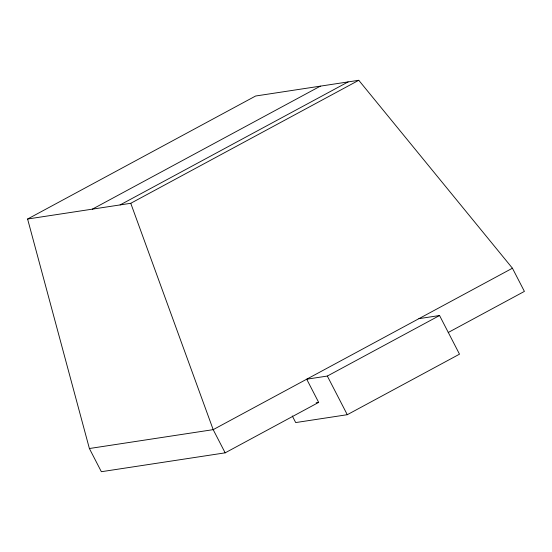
<?xml version="1.0" encoding="UTF-8"?>
<svg xmlns="http://www.w3.org/2000/svg" width="552" height="552" viewBox="0 0 552 552"><rect width="100%" height="100%" fill="white"/><g stroke="black" fill="none" stroke-linecap="round" stroke-linejoin="round"><path stroke-width="0.83" d="M292.284 415.946L295.7 422.57L347.284 414.704L459.499 354.17L439.551 315.516L327.336 376.057L306.705 379.203L318.67 402.387L225.161 452.84L101.361 471.712L89.389 448.521L27.6 219.02L255.61 96.013L358.772 80.288L512.428 268.217L524.4 291.401L448.231 332.497M92.35 209.153L320.36 86.146M120.122 204.916L348.133 81.91M27.6 219.02L130.762 203.295L358.772 80.288M512.428 268.217L213.189 429.649L89.389 448.521M418.92 318.663L439.551 315.516M316.165 402.774L318.67 402.387M327.336 376.057L347.284 414.704M225.161 452.84L213.189 429.649L130.762 203.295"/></g></svg>
